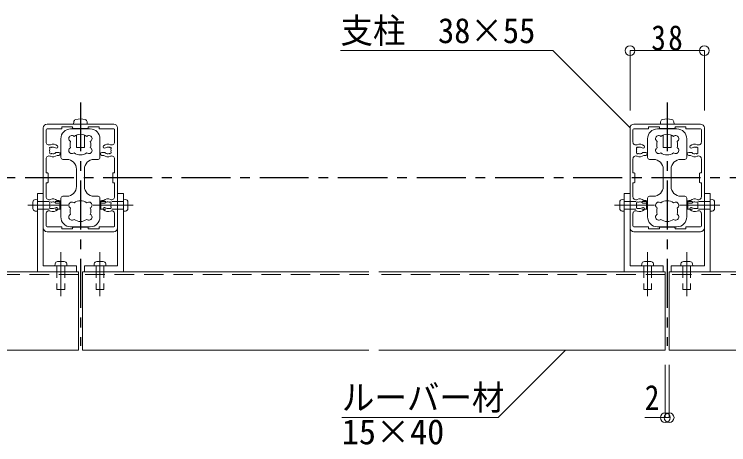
# Model space of a CAD drawing. Units: millimetres at full size, sheet at 1:5; some dimension numbers follow another scale. Extents: x -1050 to 1050, y -742 to 742.
# Drawn here: x 214.2 to 579.5, y -388.2 to -168.2 of the extents above; entities that cross this region are included whole.
import ezdxf
from ezdxf.enums import TextEntityAlignment as Align

# ---------------------------------------------------------------- set-up
doc = ezdxf.new("R2010")
doc.units = ezdxf.units.MM
doc.header["$LTSCALE"] = 5
for name, pattern in [('CHAIN1', [8, 5, -1, 1, -1]), ('DASHED1', [1.8, 1.2, -0.6]), ('DASHED2', [3, 2, -1])]:
    doc.linetypes.add(name, pattern=pattern)
doc.layers.add('0-0_通り芯', color=7, linetype='CHAIN1')
for name, color, linetype, lineweight in [('0-3_寸法', 54, 'Continuous', 20), ('0-4_手摺部材', 92, 'Continuous', 20), ('0-5_手すり子', 12, 'Continuous', 20), ('0-9_文字', 3, 'Continuous', 20), ('0-A_支柱', 6, 'Continuous', 20), ('0-B_足元', 4, 'Continuous', 20)]:
    doc.layers.add(name, color=color, linetype=linetype, lineweight=lineweight)
doc.styles.add('ＭＳ ゴシック', font='')
doc.styles.get('ＭＳ ゴシック').set_extended_font_data('MS Gothic')

# ---------------------------------------------------------------- blocks, each defined once
blk = doc.blocks.new('dimension_origin')
at = {"color": 0, "linetype": 'Continuous', "lineweight": -2}
blk.add_circle((0, 0), 1.25, dxfattribs=at)

msp = doc.modelspace()

# ---------------------------------------------------------------- linework, layer by layer
at = {"layer": '0-0_通り芯'}
for p, q in [((248.02, -213.214), (248.02, -337.582)), ((548.02, -213.214), (548.02, -337.582)), ((404.686, -251.793), (-177.305, -251.793)), ((964.987, -251.793), (404.686, -251.793))]:
    msp.add_line(p, q, dxfattribs=at)
at = {"layer": '0-3_寸法'}
for p, q in [((529.02, -217.293), (529.02, -186.793)), ((529.02, -186.793), (567.02, -186.793)), ((567.02, -217.293), (567.02, -186.793)), ((547.02, -347.263), (547.02, -374.293)), ((549.02, -347.263), (549.02, -374.293)), ((536.576, -374.293), (549.02, -374.293))]:
    msp.add_line(p, q, dxfattribs=at)
at = {"layer": '0-4_手摺部材'}
for p, q in [((224.943, -262.825), (226.02, -262.73)), ((226.02, -259.826), (229.02, -259.826)), ((226.02, -259.826), (226.02, -299.826)), ((270.02, -259.826), (267.02, -259.826)), ((270.02, -259.826), (270.02, -299.826)), ((271.097, -262.825), (270.02, -262.73)), ((524.943, -262.825), (526.02, -262.73)), ((526.02, -259.826), (529.02, -259.826)), ((526.02, -259.826), (526.02, -299.826)), ((570.02, -259.826), (567.02, -259.826)), ((570.02, -259.826), (570.02, -299.826)), ((571.097, -262.825), (570.02, -262.73)), ((223.745, -264.132), (223.745, -267.454)), ((237.52, -267.793), (237.52, -264.602)), ((238.02, -264.293), (237.77, -264.043)), ((258.02, -264.293), (258.27, -264.043)), ((258.52, -267.793), (258.52, -264.602)), ((272.295, -264.132), (272.295, -267.454)), ((523.745, -264.132), (523.745, -267.454)), ((537.52, -267.793), (537.52, -264.602)), ((538.02, -264.293), (537.77, -264.043)), ((558.02, -264.293), (558.27, -264.043)), ((558.52, -267.793), (558.52, -264.602)), ((572.295, -264.132), (572.295, -267.454)), ((224.943, -268.761), (226.02, -268.855)), ((236.444, -267.793), (237.52, -267.793)), ((238.02, -267.293), (237.52, -267.793)), ((258.02, -267.293), (258.52, -267.793)), ((259.597, -267.793), (258.52, -267.793)), ((271.097, -268.761), (270.02, -268.855)), ((524.943, -268.761), (526.02, -268.855)), ((536.444, -267.793), (537.52, -267.793)), ((538.02, -267.293), (537.52, -267.793)), ((558.02, -267.293), (558.52, -267.793)), ((559.597, -267.793), (558.52, -267.793)), ((571.097, -268.761), (570.02, -268.855)), ((235.052, -295.749), (234.958, -296.826)), ((236.359, -294.551), (239.681, -294.551)), ((240.988, -295.749), (241.083, -296.826)), ((255.052, -295.749), (254.958, -296.826)), ((259.681, -294.551), (256.359, -294.551)), ((260.988, -295.749), (261.083, -296.826)), ((535.052, -295.749), (534.958, -296.826)), ((536.359, -294.551), (539.681, -294.551)), ((540.988, -295.749), (541.083, -296.826)), ((555.052, -295.749), (554.958, -296.826)), ((559.681, -294.551), (556.359, -294.551)), ((560.988, -295.749), (561.083, -296.826))]:
    msp.add_line(p, q, dxfattribs=at)
at = {"layer": '0-4_手摺部材', "linetype": 'CHAIN1'}
for p, q in [((221.04, -265.793), (241.52, -265.793)), ((275, -265.793), (254.52, -265.793)), ((521.04, -265.793), (541.52, -265.793)), ((575, -265.793), (554.52, -265.793)), ((238.02, -289.846), (238.02, -312.326)), ((258.02, -289.846), (258.02, -312.326)), ((538.02, -289.846), (538.02, -312.326)), ((558.02, -289.846), (558.02, -312.326))]:
    msp.add_line(p, q, dxfattribs=at)
at = {"layer": '0-4_手摺部材', "linetype": 'DASHED1'}
for p, q in [((226.02, -263.793), (237.484, -263.793)), ((237.484, -263.793), (237.52, -263.793)), ((237.77, -264.043), (237.52, -263.793)), ((237.52, -264.602), (237.52, -263.793)), ((258.27, -264.043), (258.52, -263.793)), ((258.556, -263.793), (258.52, -263.793)), ((258.52, -264.602), (258.52, -263.793)), ((270.02, -263.793), (258.556, -263.793)), ((526.02, -263.793), (537.484, -263.793)), ((537.484, -263.793), (537.52, -263.793)), ((537.77, -264.043), (537.52, -263.793)), ((537.52, -264.602), (537.52, -263.793)), ((558.27, -264.043), (558.52, -263.793)), ((558.556, -263.793), (558.52, -263.793)), ((558.52, -264.602), (558.52, -263.793)), ((570.02, -263.793), (558.556, -263.793)), ((226.02, -267.793), (236.444, -267.793)), ((270.02, -267.793), (259.597, -267.793)), ((526.02, -267.793), (536.444, -267.793)), ((570.02, -267.793), (559.597, -267.793)), ((240.02, -296.826), (240.02, -308.826)), ((256.02, -296.826), (256.02, -308.826)), ((540.02, -296.826), (540.02, -308.826)), ((556.02, -296.826), (556.02, -308.826))]:
    msp.add_line(p, q, dxfattribs=at)
at = {"layer": '0-4_手摺部材'}
for points in [[(229.02, -259.826), (229.02, -296.826), (246.02, -296.826), (246.02, -299.826)], [(267.02, -259.826), (267.02, -296.826), (250.02, -296.826), (250.02, -299.826)], [(529.02, -259.826), (529.02, -296.826), (546.02, -296.826), (546.02, -299.826)], [(567.02, -259.826), (567.02, -296.826), (550.02, -296.826), (550.02, -299.826)]]:
    msp.add_lwpolyline(points, dxfattribs=at)
at = {"layer": '0-4_手摺部材', "linetype": 'DASHED1'}
for points in [[(236.02, -296.826), (236.02, -308.826), (240.02, -308.826)], [(260.02, -296.826), (260.02, -308.826), (256.02, -308.826)], [(536.02, -296.826), (536.02, -308.826), (540.02, -308.826)], [(560.02, -296.826), (560.02, -308.826), (556.02, -308.826)]]:
    msp.add_lwpolyline(points, dxfattribs=at)
at = {"layer": '0-4_手摺部材'}
for centre, start, end in [((225.058, -264.132), 95, 180), ((270.982, -264.132), 0, 85), ((525.058, -264.132), 95, 180), ((570.982, -264.132), 0, 85), ((225.058, -267.454), 180, 265), ((270.982, -267.454), 275, 360), ((525.058, -267.454), 180, 265), ((570.982, -267.454), 275, 360), ((236.359, -295.863), 90, 175), ((239.681, -295.863), 5, 90), ((256.359, -295.863), 90, 175), ((259.681, -295.863), 5, 90), ((536.359, -295.863), 90, 175), ((539.681, -295.863), 5, 90), ((556.359, -295.863), 90, 175), ((559.681, -295.863), 5, 90)]:
    msp.add_arc(centre, 1.312, start, end, dxfattribs=at)
at = {"layer": '0-5_手すり子'}
for p, q in [((103.02, -299.826), (247.02, -299.826)), ((247.02, -339.826), (247.02, -299.826)), ((249.02, -299.826), (249.02, -339.826)), ((249.02, -299.826), (395.52, -299.826)), ((400.52, -299.826), (547.02, -299.826)), ((547.02, -339.826), (547.02, -299.826)), ((549.02, -299.826), (549.02, -339.826)), ((549.02, -299.826), (695.52, -299.826)), ((247.02, -339.826), (103.02, -339.826)), ((395.52, -339.826), (249.02, -339.826)), ((547.02, -339.826), (400.52, -339.826)), ((695.52, -339.826), (549.02, -339.826))]:
    msp.add_line(p, q, dxfattribs=at)
at = {"layer": '0-5_手すり子', "linetype": 'DASHED2'}
for p, q in [((247.02, -301.126), (103.02, -301.126)), ((395.52, -301.126), (249.02, -301.126)), ((547.02, -301.126), (400.52, -301.126)), ((695.52, -301.126), (549.02, -301.126))]:
    msp.add_line(p, q, dxfattribs=at)
at = {"layer": '0-9_文字'}
for points in [[(529.02, -226.293), (489.52, -186.793), (380.97, -186.793)], [(495.924, -340.047), (461.678, -374.293), (381.678, -374.293)]]:
    msp.add_lwpolyline(points, dxfattribs=at)
at = {"layer": '0-A_支柱'}
for p, q in [((229.02, -226.293), (229.02, -277.293)), ((265.02, -224.293), (231.02, -224.293)), ((238.52, -225.793), (244.02, -225.793)), ((238.52, -226.493), (238.52, -225.793)), ((244.02, -226.243), (244.02, -225.793)), ((244.618, -223.174), (244.52, -224.293)), ((244.52, -224.293), (251.52, -224.293)), ((251.422, -223.174), (251.52, -224.293)), ((252.02, -226.243), (252.02, -225.793)), ((267.02, -277.293), (267.02, -226.293)), ((529.02, -226.293), (529.02, -277.293)), ((565.02, -224.293), (531.02, -224.293)), ((538.52, -225.793), (544.02, -225.793)), ((538.52, -226.493), (538.52, -225.793)), ((544.02, -226.243), (544.02, -225.793)), ((544.618, -223.174), (544.52, -224.293)), ((544.52, -224.293), (551.52, -224.293)), ((551.422, -223.174), (551.52, -224.293)), ((552.02, -226.243), (552.02, -225.793)), ((567.02, -277.293), (567.02, -226.293)), ((230.52, -233.485), (230.52, -227.293)), ((231.02, -226.793), (238.22, -226.793)), ((244.32, -226.543), (251.72, -226.543)), ((246.02, -226.543), (246.02, -226.793)), ((250.02, -226.793), (250.02, -226.543)), ((257.82, -226.793), (265.02, -226.793)), ((265.52, -233.485), (265.52, -227.293)), ((530.52, -233.485), (530.52, -227.293)), ((531.02, -226.793), (538.22, -226.793)), ((544.32, -226.543), (551.72, -226.543)), ((546.02, -226.543), (546.02, -226.793)), ((550.02, -226.793), (550.02, -226.543)), ((557.82, -226.793), (565.02, -226.793)), ((565.52, -233.485), (565.52, -227.293)), ((235.697, -238.793), (237.02, -238.793)), ((236.097, -240.293), (237.02, -240.293)), ((260.343, -238.793), (259.02, -238.793)), ((259.943, -240.293), (259.02, -240.293)), ((535.697, -238.793), (537.02, -238.793)), ((536.097, -240.293), (537.02, -240.293)), ((560.343, -238.793), (559.02, -238.793)), ((559.943, -240.293), (559.02, -240.293)), ((230.52, -249.293), (230.52, -242.101)), ((265.52, -249.293), (265.52, -242.101)), ((530.52, -249.293), (530.52, -242.101)), ((565.52, -249.293), (565.52, -242.101)), ((230.52, -249.293), (231.22, -249.293)), ((231.52, -249.593), (231.52, -253.993)), ((264.52, -249.593), (264.52, -253.993)), ((265.52, -249.293), (264.82, -249.293)), ((530.52, -249.293), (531.22, -249.293)), ((531.52, -249.593), (531.52, -253.993)), ((564.52, -249.593), (564.52, -253.993)), ((565.52, -249.293), (564.82, -249.293)), ((230.52, -254.293), (231.22, -254.293)), ((230.52, -254.293), (230.52, -261.485)), ((265.52, -254.293), (264.82, -254.293)), ((265.52, -254.293), (265.52, -261.485)), ((530.52, -254.293), (531.22, -254.293)), ((530.52, -254.293), (530.52, -261.485)), ((565.52, -254.293), (564.82, -254.293)), ((565.52, -254.293), (565.52, -261.485)), ((235.697, -264.793), (237.02, -264.793)), ((236.097, -263.293), (237.02, -263.293)), ((259.943, -263.293), (259.02, -263.293)), ((260.343, -264.793), (259.02, -264.793)), ((535.697, -264.793), (537.02, -264.793)), ((536.097, -263.293), (537.02, -263.293)), ((559.943, -263.293), (559.02, -263.293)), ((560.343, -264.793), (559.02, -264.793)), ((230.52, -270.101), (230.52, -276.293)), ((265.52, -270.101), (265.52, -276.293)), ((530.52, -270.101), (530.52, -276.293)), ((565.52, -270.101), (565.52, -276.293)), ((231.02, -276.793), (238.22, -276.793)), ((238.52, -277.093), (238.52, -277.793)), ((244.02, -277.343), (244.02, -277.793)), ((244.32, -277.043), (251.72, -277.043)), ((252.02, -277.343), (252.02, -277.793)), ((257.82, -276.793), (265.02, -276.793)), ((531.02, -276.793), (538.22, -276.793)), ((538.52, -277.093), (538.52, -277.793)), ((544.02, -277.343), (544.02, -277.793)), ((544.32, -277.043), (551.72, -277.043)), ((552.02, -277.343), (552.02, -277.793)), ((557.82, -276.793), (565.02, -276.793)), ((231.02, -279.293), (265.02, -279.293)), ((238.52, -277.793), (244.02, -277.793)), ((531.02, -279.293), (565.02, -279.293)), ((538.52, -277.793), (544.02, -277.793))]:
    msp.add_line(p, q, dxfattribs=at)
for points in [[(257.52, -226.493), (257.52, -225.793), (252.02, -225.793)], [(557.52, -226.493), (557.52, -225.793), (552.02, -225.793)], [(246.02, -229.885), (246.02, -236.293), (250.02, -236.293), (250.02, -229.885)], [(546.02, -229.885), (546.02, -236.293), (550.02, -236.293), (550.02, -229.885)], [(257.52, -277.093), (257.52, -277.793), (252.02, -277.793)], [(557.52, -277.093), (557.52, -277.793), (552.02, -277.793)]]:
    msp.add_lwpolyline(points, dxfattribs=at)
for centre, radius, start, end in [((245.913, -223.287), 1.3, 105.88085, 175), ((248.02, -230.693), 9, 74.11915, 105.88085), ((250.127, -223.287), 1.3, 5, 74.11915), ((545.913, -223.287), 1.3, 105.88085, 175), ((548.02, -230.693), 9, 74.11915, 105.88085), ((550.127, -223.287), 1.3, 5, 74.11915), ((231.02, -226.293), 2, 90, 180), ((244.32, -226.243), 0.3, 180, 270), ((251.72, -226.243), 0.3, 270, 360), ((265.02, -226.293), 2, 0, 90), ((531.02, -226.293), 2, 90, 180), ((544.32, -226.243), 0.3, 180, 270), ((551.72, -226.243), 0.3, 270, 360), ((565.02, -226.293), 2, 0, 90), ((231.02, -227.293), 0.5, 90, 180), ((238.22, -226.493), 0.3, 270, 360), ((257.82, -226.493), 0.3, 180, 270), ((265.02, -227.293), 0.5, 0, 90), ((531.02, -227.293), 0.5, 90, 180), ((538.22, -226.493), 0.3, 270, 360), ((557.82, -226.493), 0.3, 180, 270), ((565.02, -227.293), 0.5, 0, 90), ((232.02, -233.485), 1.5, 180, 294.90106), ((264.02, -233.485), 1.5, 245.09894, 360), ((532.02, -233.485), 1.5, 180, 294.90106), ((564.02, -233.485), 1.5, 245.09894, 360), ((234.02, -237.793), 1.75, 157.5799, 202.4201), ((232.783, -236.555), 0.5, 55.28656, 214.71344), ((232.125, -237.011), 0.3, 337.5799, 34.71344), ((234.02, -237.793), 3.25, 47.4576, 114.90106), ((233.238, -235.898), 0.3, 235.28656, 292.4201), ((234.02, -237.793), 1.75, 47.4576, 112.4201), ((235.71, -235.951), 0.75, 227.4576, 47.4576), ((260.33, -235.951), 0.75, 132.5424, 312.5424), ((262.02, -237.793), 3.25, 65.09894, 132.5424), ((262.02, -237.793), 1.75, 67.5799, 132.5424), ((262.802, -235.898), 0.3, 247.5799, 304.71344), ((263.257, -236.555), 0.5, 325.28656, 124.71344), ((263.915, -237.011), 0.3, 145.28656, 202.4201), ((262.02, -237.793), 1.75, 337.5799, 22.4201), ((534.02, -237.793), 1.75, 157.5799, 202.4201), ((532.783, -236.555), 0.5, 55.28656, 214.71344), ((532.125, -237.011), 0.3, 337.5799, 34.71344), ((534.02, -237.793), 3.25, 47.4576, 114.90106), ((533.238, -235.898), 0.3, 235.28656, 292.4201), ((534.02, -237.793), 1.75, 47.4576, 112.4201), ((535.71, -235.951), 0.75, 227.4576, 47.4576), ((560.33, -235.951), 0.75, 132.5424, 312.5424), ((562.02, -237.793), 3.25, 65.09894, 132.5424), ((562.02, -237.793), 1.75, 67.5799, 132.5424), ((562.802, -235.898), 0.3, 247.5799, 304.71344), ((563.257, -236.555), 0.5, 325.28656, 124.71344), ((563.915, -237.011), 0.3, 145.28656, 202.4201), ((562.02, -237.793), 1.75, 337.5799, 22.4201), ((232.02, -242.101), 1.5, 65.09894, 180), ((232.783, -239.03), 0.5, 145.28656, 304.71344), ((232.125, -238.575), 0.3, 325.28656, 22.4201), ((234.02, -237.793), 3.25, 245.09894, 309.71514), ((233.238, -239.688), 0.3, 67.5799, 124.71344), ((234.02, -237.793), 1.75, 247.5799, 318.18969), ((235.697, -239.293), 0.5, 90, 138.18969), ((237.02, -239.543), 0.75, 270, 90), ((259.02, -239.543), 0.75, 90, 270), ((262.02, -237.793), 3.25, 230.28486, 294.90106), ((260.343, -239.293), 0.5, 41.81031, 90), ((262.02, -237.793), 1.75, 221.81031, 292.4201), ((262.802, -239.688), 0.3, 55.28656, 112.4201), ((263.257, -239.03), 0.5, 235.28656, 34.71344), ((264.02, -242.101), 1.5, 0, 114.90106), ((263.915, -238.575), 0.3, 157.5799, 214.71344), ((532.02, -242.101), 1.5, 65.09894, 180), ((532.783, -239.03), 0.5, 145.28656, 304.71344), ((532.125, -238.575), 0.3, 325.28656, 22.4201), ((534.02, -237.793), 3.25, 245.09894, 309.71514), ((533.238, -239.688), 0.3, 67.5799, 124.71344), ((534.02, -237.793), 1.75, 247.5799, 318.18969), ((535.697, -239.293), 0.5, 90, 138.18969), ((537.02, -239.543), 0.75, 270, 90), ((559.02, -239.543), 0.75, 90, 270), ((562.02, -237.793), 3.25, 230.28486, 294.90106), ((560.343, -239.293), 0.5, 41.81031, 90), ((562.02, -237.793), 1.75, 221.81031, 292.4201), ((562.802, -239.688), 0.3, 55.28656, 112.4201), ((563.257, -239.03), 0.5, 235.28656, 34.71344), ((564.02, -242.101), 1.5, 0, 114.90106), ((563.915, -238.575), 0.3, 157.5799, 214.71344), ((231.22, -249.593), 0.3, 0, 90), ((264.82, -249.593), 0.3, 90, 180), ((531.22, -249.593), 0.3, 0, 90), ((564.82, -249.593), 0.3, 90, 180), ((231.22, -253.993), 0.3, 270, 360), ((264.82, -253.993), 0.3, 180, 270), ((531.22, -253.993), 0.3, 270, 360), ((564.82, -253.993), 0.3, 180, 270), ((232.02, -261.485), 1.5, 180, 294.90106), ((234.02, -265.793), 3.25, 50.28486, 114.90106), ((262.02, -265.793), 3.25, 65.09894, 129.71514), ((264.02, -261.485), 1.5, 245.09894, 360), ((532.02, -261.485), 1.5, 180, 294.90106), ((534.02, -265.793), 3.25, 50.28486, 114.90106), ((562.02, -265.793), 3.25, 65.09894, 129.71514), ((564.02, -261.485), 1.5, 245.09894, 360), ((234.02, -265.793), 1.75, 157.5799, 202.4201), ((232.783, -264.555), 0.5, 55.28656, 214.71344), ((232.125, -265.011), 0.3, 337.5799, 34.71344), ((232.125, -266.575), 0.3, 325.28656, 22.4201), ((233.238, -263.898), 0.3, 235.28656, 292.4201), ((234.02, -265.793), 1.75, 41.81031, 112.4201), ((235.697, -264.293), 0.5, 221.81031, 270), ((237.02, -264.043), 0.75, 270, 90), ((259.02, -264.043), 0.75, 90, 270), ((260.343, -264.293), 0.5, 270, 318.18969), ((262.02, -265.793), 1.75, 67.5799, 138.18969), ((262.802, -263.898), 0.3, 247.5799, 304.71344), ((263.257, -264.555), 0.5, 325.28656, 124.71344), ((263.915, -265.011), 0.3, 145.28656, 202.4201), ((263.915, -266.575), 0.3, 157.5799, 214.71344), ((262.02, -265.793), 1.75, 337.5799, 22.4201), ((534.02, -265.793), 1.75, 157.5799, 202.4201), ((532.783, -264.555), 0.5, 55.28656, 214.71344), ((532.125, -265.011), 0.3, 337.5799, 34.71344), ((532.125, -266.575), 0.3, 325.28656, 22.4201), ((533.238, -263.898), 0.3, 235.28656, 292.4201), ((534.02, -265.793), 1.75, 41.81031, 112.4201), ((535.697, -264.293), 0.5, 221.81031, 270), ((537.02, -264.043), 0.75, 270, 90), ((559.02, -264.043), 0.75, 90, 270), ((560.343, -264.293), 0.5, 270, 318.18969), ((562.02, -265.793), 1.75, 67.5799, 138.18969), ((562.802, -263.898), 0.3, 247.5799, 304.71344), ((563.257, -264.555), 0.5, 325.28656, 124.71344), ((563.915, -265.011), 0.3, 145.28656, 202.4201), ((563.915, -266.575), 0.3, 157.5799, 214.71344), ((562.02, -265.793), 1.75, 337.5799, 22.4201), ((232.02, -270.101), 1.5, 65.09894, 180), ((232.783, -267.03), 0.5, 145.28656, 304.71344), ((234.02, -265.793), 3.25, 245.09894, 312.5424), ((233.238, -267.688), 0.3, 67.5799, 124.71344), ((234.02, -265.793), 1.75, 247.5799, 312.5424), ((235.71, -267.635), 0.75, 312.5424, 132.5424), ((260.33, -267.635), 0.75, 47.4576, 227.4576), ((262.02, -265.793), 3.25, 227.4576, 294.90106), ((262.02, -265.793), 1.75, 227.4576, 292.4201), ((262.802, -267.688), 0.3, 55.28656, 112.4201), ((263.257, -267.03), 0.5, 235.28656, 34.71344), ((264.02, -270.101), 1.5, 0, 114.90106), ((532.02, -270.101), 1.5, 65.09894, 180), ((532.783, -267.03), 0.5, 145.28656, 304.71344), ((534.02, -265.793), 3.25, 245.09894, 312.5424), ((533.238, -267.688), 0.3, 67.5799, 124.71344), ((534.02, -265.793), 1.75, 247.5799, 312.5424), ((535.71, -267.635), 0.75, 312.5424, 132.5424), ((560.33, -267.635), 0.75, 47.4576, 227.4576), ((562.02, -265.793), 3.25, 227.4576, 294.90106), ((562.02, -265.793), 1.75, 227.4576, 292.4201), ((562.802, -267.688), 0.3, 55.28656, 112.4201), ((563.257, -267.03), 0.5, 235.28656, 34.71344), ((564.02, -270.101), 1.5, 0, 114.90106), ((231.02, -277.293), 2, 180, 270), ((231.02, -276.293), 0.5, 180, 270), ((238.22, -277.093), 0.3, 0, 90), ((244.32, -277.343), 0.3, 90, 180), ((251.72, -277.343), 0.3, 0, 90), ((257.82, -277.093), 0.3, 90, 180), ((265.02, -276.293), 0.5, 270, 360), ((265.02, -277.293), 2, 270, 360), ((531.02, -277.293), 2, 180, 270), ((531.02, -276.293), 0.5, 180, 270), ((538.22, -277.093), 0.3, 0, 90), ((544.32, -277.343), 0.3, 90, 180), ((551.72, -277.343), 0.3, 0, 90), ((557.82, -277.093), 0.3, 90, 180), ((565.02, -276.293), 0.5, 270, 360), ((565.02, -277.293), 2, 270, 360)]:
    msp.add_arc(centre, radius, start, end, dxfattribs=at)
at = {"layer": '0-B_足元'}
for p, q in [((243.02, -226.793), (253.02, -226.793)), ((543.02, -226.793), (553.02, -226.793)), ((238.02, -241.393), (238.02, -231.793)), ((258.02, -241.393), (258.02, -231.793)), ((538.02, -241.393), (538.02, -231.793)), ((558.02, -241.393), (558.02, -231.793)), ((241.02, -242.393), (239.02, -242.393)), ((255.02, -242.393), (257.02, -242.393)), ((541.02, -242.393), (539.02, -242.393)), ((555.02, -242.393), (557.02, -242.393)), ((246.02, -247.393), (246.02, -256.193)), ((250.02, -247.393), (250.02, -256.193)), ((546.02, -247.393), (546.02, -256.193)), ((550.02, -247.393), (550.02, -256.193)), ((238.02, -262.193), (238.02, -271.793)), ((241.02, -261.193), (239.02, -261.193)), ((255.02, -261.193), (257.02, -261.193)), ((258.02, -262.193), (258.02, -271.793)), ((538.02, -262.193), (538.02, -271.793)), ((541.02, -261.193), (539.02, -261.193)), ((555.02, -261.193), (557.02, -261.193)), ((558.02, -262.193), (558.02, -271.793)), ((243.02, -276.793), (253.02, -276.793)), ((543.02, -276.793), (553.02, -276.793))]:
    msp.add_line(p, q, dxfattribs=at)
for centre, radius, start, end in [((243.02, -231.793), 5, 90, 180), ((248.02, -234.793), 5.3, 52.3632, 127.6368), ((253.02, -231.793), 5, 0, 90), ((543.02, -231.793), 5, 90, 180), ((548.02, -234.793), 5.3, 52.3632, 127.6368), ((553.02, -231.793), 5, 0, 90), ((243.679, -231.753), 1.6, 46.3184, 243.6816), ((248.02, -234.793), 5.3, 162.3632, 197.6368), ((252.362, -231.753), 1.6, 296.3184, 133.6816), ((248.02, -234.793), 5.3, 342.3632, 17.6368), ((543.679, -231.753), 1.6, 46.3184, 243.6816), ((548.02, -234.793), 5.3, 162.3632, 197.6368), ((552.362, -231.753), 1.6, 296.3184, 133.6816), ((548.02, -234.793), 5.3, 342.3632, 17.6368), ((243.679, -237.833), 1.6, 116.3184, 313.6816), ((252.362, -237.833), 1.6, 226.3184, 63.6816), ((543.679, -237.833), 1.6, 116.3184, 313.6816), ((552.362, -237.833), 1.6, 226.3184, 63.6816), ((248.02, -234.793), 5.3, 232.36321, 307.63679), ((548.02, -234.793), 5.3, 232.36321, 307.63679), ((239.02, -241.393), 1, 180, 270), ((241.02, -247.393), 5, 0, 90), ((255.02, -247.393), 5, 90, 180), ((257.02, -241.393), 1, 270, 360), ((539.02, -241.393), 1, 180, 270), ((541.02, -247.393), 5, 0, 90), ((555.02, -247.393), 5, 90, 180), ((557.02, -241.393), 1, 270, 360), ((241.02, -256.193), 5, 270, 360), ((255.02, -256.193), 5, 180, 270), ((541.02, -256.193), 5, 270, 360), ((555.02, -256.193), 5, 180, 270), ((239.02, -262.193), 1, 90, 180), ((257.02, -262.193), 1, 0, 90), ((539.02, -262.193), 1, 90, 180), ((557.02, -262.193), 1, 0, 90), ((243.679, -265.753), 1.6, 46.3184, 243.6816), ((248.02, -268.793), 5.3, 52.36321, 127.63679), ((252.362, -265.753), 1.6, 296.3184, 133.6816), ((543.679, -265.753), 1.6, 46.3184, 243.6816), ((548.02, -268.793), 5.3, 52.36321, 127.63679), ((552.362, -265.753), 1.6, 296.3184, 133.6816), ((248.02, -268.793), 5.3, 162.3632, 197.6368), ((248.02, -268.793), 5.3, 342.3632, 17.6368), ((548.02, -268.793), 5.3, 162.3632, 197.6368), ((548.02, -268.793), 5.3, 342.3632, 17.6368), ((243.02, -271.793), 5, 180, 270), ((243.679, -271.833), 1.6, 116.3184, 313.6816), ((248.02, -268.793), 5.3, 232.3632, 307.6368), ((252.362, -271.833), 1.6, 226.3184, 63.6816), ((253.02, -271.793), 5, 270, 360), ((543.02, -271.793), 5, 180, 270), ((543.679, -271.833), 1.6, 116.3184, 313.6816), ((548.02, -268.793), 5.3, 232.3632, 307.6368), ((552.362, -271.833), 1.6, 226.3184, 63.6816), ((553.02, -271.793), 5, 270, 360)]:
    msp.add_arc(centre, radius, start, end, dxfattribs=at)

# ---------------------------------------------------------------- block references
at = {"layer": '0-3_寸法', "xscale": 2, "yscale": 2, "rotation": 180}
for p in [(529.02, -186.793), (547.02, -374.293)]:
    msp.add_blockref('dimension_origin', p, dxfattribs=at)
at = {"layer": '0-3_寸法', "xscale": 2, "yscale": 2}
for p in [(567.02, -186.793), (549.02, -374.293)]:
    msp.add_blockref('dimension_origin', p, dxfattribs=at)

# ---------------------------------------------------------------- texts
at = {"layer": '0-3_寸法', "style": 'ＭＳ ゴシック', "width": 0.85}
msp.add_text('2', height=12.83, dxfattribs=at).set_placement((536.576, -374.293), align=Align.BOTTOM_LEFT)
at = {"layer": '0-3_寸法', "insert": (539.895, -186.793), "char_height": 12.83, "attachment_point": 7, "style": 'ＭＳ ゴシック'}
msp.add_mtext('\\T1.17;\\W0.85;38', dxfattribs=at)
at = {"layer": '0-9_文字', "style": 'ＭＳ ゴシック', "width": 0.95}
for s, p in [('支柱\u300038×55', (380.97, -186.793)), ('ルーバー材', (381.678, -374.293))]:
    msp.add_text(s, height=12.83, dxfattribs=at).set_placement(p, align=Align.BOTTOM_LEFT)
at = {"layer": '0-9_文字', "style": 'ＭＳ ゴシック'}
msp.add_text('15×40', height=12.83, dxfattribs=at).set_placement((381.678, -391.793), align=Align.BOTTOM_LEFT)

doc.saveas('drawing.dxf')
